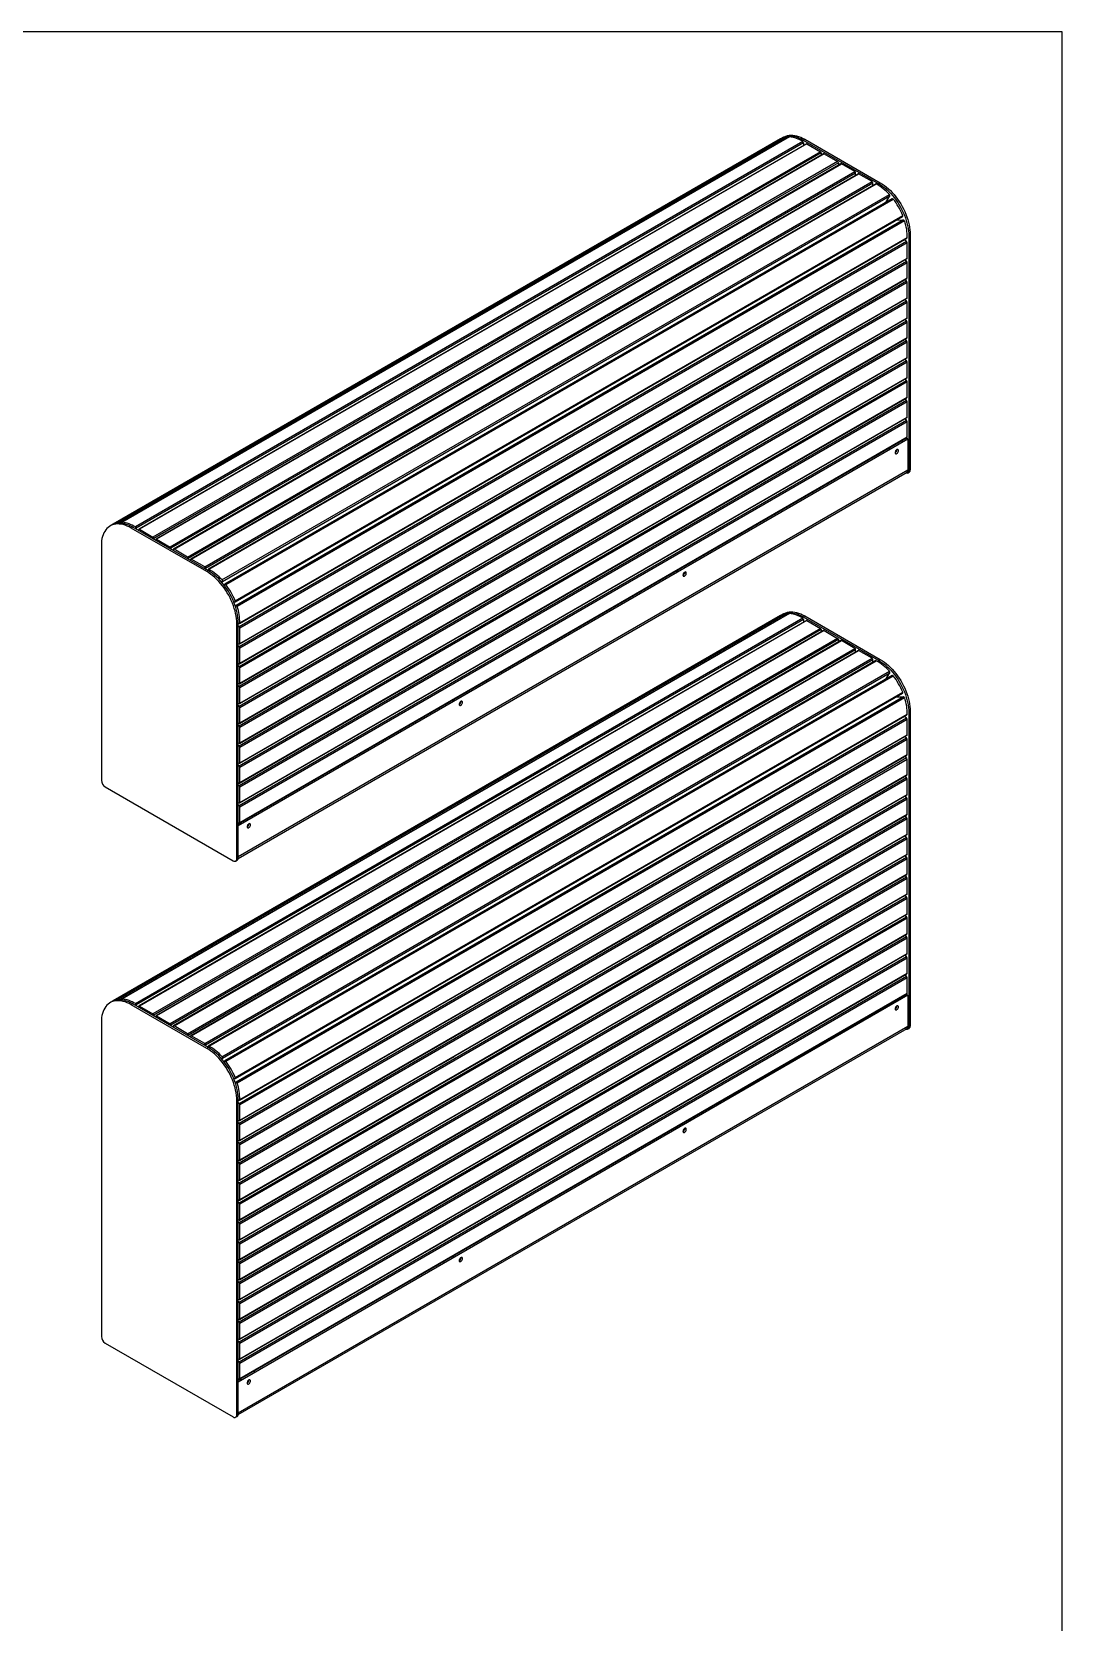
# Model space of a CAD drawing. Header units: millimetres. Extents: x 11004 to 16944, y 3085 to 7285.
# Drawn here: x 15484 to 16944, y 5031 to 7285 of the extents above; entities that cross this region are included whole.
import ezdxf

# ---------------------------------------------------------------- set-up
doc = ezdxf.new("R2010")
doc.units = ezdxf.units.MM
doc.header["$LTSCALE"] = 0.3
doc.layers.add('Nekreslit', color=6, linetype='Continuous', plot=False)

msp = doc.modelspace()

# ---------------------------------------------------------------- linework, layer by layer
for p, q in [((16545.1, 7133.6), (15599, 6587.4)), ((16552.6, 7136.1), (15606.5, 6590)), ((16554.1, 7134.8), (15608.6, 6589)), ((16557.6, 7136.3), (15611.5, 6590.1)), ((16557.9, 7136.4), (15611.8, 6590.2)), ((16576.7, 7129.7), (15630.6, 6583.5)), ((16577.7, 7127.9), (15631.6, 6581.7)), ((16581.8, 7126.5), (15635.7, 6580.3)), ((16582.5, 7126.4), (15636.4, 6580.2)), ((16549.4, 7136.1), (16547.3, 7134.8)), ((16554.1, 7134.8), (16554.3, 7134.4)), ((16577.3, 7131.9), (16579.4, 7133.1)), ((16577.3, 7131.9), (16684.4, 7070)), ((16577.7, 7127.9), (16577.7, 7124.2)), ((16579.4, 7133.1), (16686.6, 7071.2)), ((16582.5, 7126.4), (16601.6, 7115.4)), ((16601.6, 7115.4), (15655.5, 6569.2)), ((16602.7, 7113.6), (15656.6, 6567.4)), ((16606.2, 7112.4), (15660.1, 6566.2)), ((16606.9, 7112.3), (15660.8, 6566.2)), ((16626, 7101.3), (15679.9, 6555.1)), ((16602.7, 7113.6), (16602.7, 7110.4)), ((16606.9, 7112.3), (16626, 7101.3)), ((16627.1, 7099.5), (15681, 6553.3)), ((16630.7, 7098.2), (15684.6, 6552)), ((15685.4, 6552), (16631.5, 7098.1)), ((15704.5, 6540.9), (16650.6, 7087.1)), ((15705.5, 6539.1), (16651.6, 7085.3)), ((16655.1, 7084.1), (15709, 6538)), ((15709.8, 6537.9), (16655.9, 7084.1)), ((16627.1, 7099.5), (16627.1, 7096.1)), ((16650.6, 7087.1), (16631.5, 7098.1)), ((16651.6, 7082.1), (16651.6, 7085.3)), ((16675, 7073), (16655.9, 7084.1)), ((15728.9, 6526.9), (16675, 7073)), ((15729.9, 6525), (16676, 7071.2)), ((16680.1, 7069.7), (15734, 6523.5)), ((15734.7, 6523.5), (16680.8, 7069.6)), ((16676, 7067.4), (16676, 7071.2)), ((16684.4, 7070), (16686.6, 7071.2)), ((15753.4, 6508.4), (16699.6, 7054.6)), ((15754, 6506.4), (16700.1, 7052.6)), ((16703.6, 7048.8), (15757.5, 6502.7)), ((15758.8, 6502.1), (16704.9, 7048.2)), ((16694.4, 7043.5), (16700.1, 7052.6)), ((15772.1, 6477.4), (16718.2, 7023.5)), ((15772.2, 6478.8), (16718.3, 7025)), ((16719.6, 7018.6), (15773.5, 6472.4)), ((16721.1, 7017.2), (15775, 6471)), ((16709, 7018.2), (16719.6, 7018.6)), ((16709.6, 7018.6), (16709.6, 7018.2)), ((15777.6, 6442.3), (16723.7, 6988.5)), ((15778.3, 6446.6), (16724.4, 6992.7)), ((16724.7, 6993.4), (15778.6, 6447.2)), ((16723.7, 6988.5), (16720.4, 6990.4)), ((16726.9, 6996.5), (16729, 6997.8)), ((16726.9, 6996.5), (16726.9, 6663.4)), ((16729, 6997.8), (16729, 6664.6)), ((15778.6, 6440.5), (16724.7, 6986.7)), ((15778.6, 6418.5), (16724.7, 6964.6)), ((16724.7, 6964.6), (16724.7, 6986.7)), ((15777.6, 6414.2), (16723.7, 6960.3)), ((15778.3, 6417.8), (16724.4, 6963.9)), ((15778.6, 6412.3), (16724.7, 6958.5)), ((16723.7, 6960.3), (16720.9, 6961.9)), ((16724.7, 6936.5), (16724.7, 6958.5)), ((15777.6, 6386), (16723.7, 6932.2)), ((15778.3, 6389.6), (16724.4, 6935.8)), ((15778.6, 6390.3), (16724.7, 6936.5)), ((15778.6, 6384.2), (16724.7, 6930.3)), ((16723.7, 6932.2), (16720.9, 6933.8)), ((16724.7, 6908.3), (16724.7, 6930.3)), ((15777.6, 6357.8), (16723.7, 6904)), ((15778.3, 6361.4), (16724.4, 6907.6)), ((15778.6, 6362.1), (16724.7, 6908.3)), ((15778.6, 6356), (16724.7, 6902.2)), ((16723.7, 6904), (16720.9, 6905.6)), ((16724.7, 6880.1), (16724.7, 6902.2)), ((15777.6, 6329.7), (16723.7, 6875.8)), ((15778.3, 6333.3), (16724.4, 6879.4)), ((15778.6, 6333.9), (16724.7, 6880.1)), ((16723.7, 6875.8), (16720.9, 6877.4)), ((15778.6, 6327.8), (16724.7, 6874)), ((15778.6, 6305.8), (16724.7, 6851.9)), ((16355.3, 6846.7), (16376.5, 6859)), ((16724.7, 6851.9), (16724.7, 6874)), ((15777.6, 6301.5), (16723.7, 6847.7)), ((15778.3, 6305.1), (16724.4, 6851.3)), ((15778.6, 6299.6), (16724.7, 6845.8)), ((16723.7, 6847.7), (16720.9, 6849.2)), ((16724.7, 6823.8), (16724.7, 6845.8)), ((15777.6, 6273.3), (16723.7, 6819.5)), ((15778.3, 6276.9), (16724.4, 6823.1)), ((15778.6, 6277.6), (16724.7, 6823.8)), ((15778.6, 6271.5), (16724.7, 6817.7)), ((16723.7, 6819.5), (16720.9, 6821.1)), ((16724.7, 6795.6), (16724.7, 6817.7)), ((15777.6, 6245.1), (16723.7, 6791.3)), ((15778.3, 6248.7), (16724.4, 6794.9)), ((15778.6, 6249.4), (16724.7, 6795.6)), ((15778.6, 6243.3), (16724.7, 6789.5)), ((16723.7, 6791.3), (16720.9, 6792.9)), ((16724.7, 6767.4), (16724.7, 6789.5)), ((15777.6, 6217), (16723.7, 6763.1)), ((15778.3, 6220.6), (16724.4, 6766.7)), ((15778.6, 6221.3), (16724.7, 6767.4)), ((16723.7, 6763.1), (16720.9, 6764.7)), ((15778.6, 6215.1), (16724.7, 6761.3)), ((15778.6, 6193.1), (16724.7, 6739.3)), ((16724.7, 6739.3), (16724.7, 6761.3)), ((15777.6, 6188.8), (16723.7, 6735)), ((15778.3, 6192.4), (16724.4, 6738.6)), ((15778.6, 6187), (16724.7, 6733.1)), ((16723.7, 6735), (16720.9, 6736.6)), ((16724.7, 6711.1), (16724.7, 6733.1)), ((16723.7, 6709.3), (15776.5, 6162.5)), ((16725.8, 6708), (15776.5, 6160)), ((15778.3, 6164.2), (16724.4, 6710.4)), ((15778.6, 6164.9), (16724.7, 6711.1)), ((16696.5, 6694.3), (16697.2, 6693.9)), ((16697.2, 6693.9), (16698.2, 6694.6)), ((16698.2, 6694.6), (16697.6, 6694.9)), ((16697.9, 6695.1), (16698.4, 6694.9)), ((16698.4, 6694.9), (16698, 6695.1)), ((16698.4, 6694.9), (16698, 6695.1)), ((16698.4, 6694.7), (16698.2, 6694.6)), ((16698.4, 6694.9), (16699, 6695.7)), ((16704.9, 6699.1), (16704.9, 6698.4)), ((16705.9, 6699), (16705.9, 6699.7)), ((16716.7, 6705.9), (16717.3, 6705.6)), ((16717.3, 6705.6), (16718.4, 6706.2)), ((16718.4, 6706.2), (16717.8, 6706.6)), ((16725.8, 6708), (16723.7, 6709.3)), ((16725.8, 6708), (16725.8, 6663.9)), ((16061.5, 6677.1), (16082.7, 6689.3)), ((16678.2, 6683.7), (16678.2, 6683)), ((16681.5, 6685.3), (16681.9, 6685.1)), ((16681.7, 6685.7), (16682.3, 6685.4)), ((16683.4, 6686.7), (16683.4, 6686)), ((16685.1, 6687.7), (16685.1, 6687)), ((16685.8, 6687.4), (16685.8, 6688.1)), ((16709.9, 6691.5), (16708.8, 6692.1)), ((15776.4, 6113.9), (16724.6, 6661.2)), ((16725.8, 6663.9), (15776.5, 6115.9)), ((16725.3, 6660), (16727.4, 6661.2)), ((16726.9, 6663.4), (16729, 6664.6)), ((15597, 6586.2), (15594.8, 6585)), ((15627, 6583.2), (15624.8, 6582)), ((15732, 6520.2), (15624.8, 6582)), ((15734.1, 6521.4), (15627, 6583.2)), ((15631.6, 6581.7), (15631.6, 6580.5)), ((15635.3, 6578.4), (15635.3, 6579.6)), ((15636.4, 6580.2), (15655.5, 6569.2)), ((15656.6, 6567.4), (15656.6, 6566.2)), ((15659.7, 6564.3), (15659.7, 6565.5)), ((15660.8, 6566.2), (15679.9, 6555.1)), ((15582.4, 6557.5), (15582.4, 6224.4)), ((15681, 6553.3), (15681, 6552.1)), ((15684.3, 6551.3), (15684.3, 6550.1)), ((15704.5, 6540.9), (15685.4, 6552)), ((15705.5, 6537.9), (15705.5, 6539.1)), ((15708.7, 6537.3), (15708.7, 6536)), ((15728.9, 6526.9), (15709.8, 6537.9)), ((15729.9, 6523.8), (15729.9, 6525)), ((15734.1, 6521.4), (15732, 6520.2)), ((15733.7, 6522.8), (15733.7, 6521.6)), ((16384.4, 6514.1), (16384.4, 6513.4)), ((16385.1, 6513.8), (16385.1, 6514.5)), ((16395.8, 6520.7), (16396.5, 6520.4)), ((16396.5, 6520.4), (16397.5, 6521)), ((16397.5, 6521), (16396.9, 6521.3)), ((16397.7, 6521.1), (16397.5, 6521)), ((16398.2, 6521.6), (16397.8, 6521.9)), ((16398.2, 6521.6), (16397.8, 6521.9)), ((16398.2, 6521.6), (16398.5, 6522.2)), ((16404.2, 6525.5), (16404.2, 6524.8)), ((16405.2, 6525.4), (16405.2, 6526.1)), ((16409.2, 6517.9), (16408.1, 6518.5)), ((16416, 6532.4), (16416.6, 6532)), ((16416.6, 6532), (16417.7, 6532.6)), ((16417.7, 6532.6), (16417.1, 6533)), ((15753.2, 6505.2), (15754, 6506.4)), ((15756.3, 6501.4), (15756.8, 6501.6)), ((15757.3, 6502.5), (15756.4, 6501.1)), ((16369.2, 6505), (16369.5, 6504.8)), ((16369.3, 6505.4), (16369.9, 6505.1)), ((16371, 6506.4), (16371, 6505.7)), ((15770.2, 6477.2), (15771.8, 6477.3)), ((15770.7, 6477.2), (15770.3, 6477)), ((15772, 6472.4), (15773.5, 6472.4)), ((16545.1, 6458), (15599, 5911.8)), ((16552.6, 6460.6), (15606.5, 5914.4)), ((16554.1, 6459.2), (15608.6, 5913.4)), ((16557.6, 6460.7), (15611.5, 5914.5)), ((16557.9, 6460.8), (15611.8, 5914.6)), ((16576.7, 6454.1), (15630.6, 5907.9)), ((16577.7, 6452.3), (15631.6, 5906.1)), ((16581.8, 6450.9), (15635.7, 5904.7)), ((16582.5, 6450.8), (15636.4, 5904.6)), ((15776.5, 6447.9), (15774.4, 6446.7)), ((15774.4, 6113.5), (15774.4, 6446.7)), ((15776.5, 6114.8), (15776.5, 6447.9)), ((15777.5, 6446.6), (15776.5, 6447.2)), ((16549.4, 6460.5), (16547.3, 6459.2)), ((16554.1, 6459.2), (16554.3, 6458.8)), ((16577.3, 6456.3), (16579.4, 6457.5)), ((16577.3, 6456.3), (16684.4, 6394.4)), ((16577.7, 6452.3), (16577.7, 6448.6)), ((16579.4, 6457.5), (16686.6, 6395.7)), ((16582.5, 6450.8), (16601.6, 6439.8)), ((16601.6, 6439.8), (15655.5, 5893.6)), ((16602.7, 6438), (15656.6, 5891.8)), ((16606.2, 6436.8), (15660.1, 5890.6)), ((16606.9, 6436.7), (15660.8, 5890.6)), ((16626, 6425.7), (15679.9, 5879.5)), ((16627.1, 6423.9), (15681, 5877.7)), ((15777.6, 6442.3), (15776.5, 6442.9)), ((15778.6, 6418.5), (15778.6, 6440.5)), ((16602.7, 6438), (16602.7, 6434.8)), ((16606.9, 6436.7), (16626, 6425.7)), ((16627.1, 6423.9), (16627.1, 6420.5)), ((16630.7, 6422.6), (15684.6, 5876.4)), ((15685.4, 5876.4), (16631.5, 6422.5)), ((15704.5, 5865.3), (16650.6, 6411.5)), ((15705.5, 5863.5), (16651.6, 6409.7)), ((16655.1, 6408.5), (15709, 5862.4)), ((15709.8, 5862.3), (16655.9, 6408.5)), ((15776.5, 6418.5), (15777.6, 6417.8)), ((15777.6, 6414.2), (15776.5, 6414.8)), ((15778.6, 6390.3), (15778.6, 6412.3)), ((16650.6, 6411.5), (16631.5, 6422.5)), ((16651.6, 6406.5), (16651.6, 6409.7)), ((16675, 6397.4), (16655.9, 6408.5)), ((15728.9, 5851.3), (16675, 6397.4)), ((15729.9, 5849.4), (16676, 6395.6)), ((16680.1, 6394.1), (15734, 5847.9)), ((15734.7, 5847.9), (16680.8, 6394)), ((15753.4, 5832.8), (16699.6, 6379)), ((15776.5, 6390.3), (15777.6, 6389.7)), ((15777.6, 6386), (15776.5, 6386.6)), ((15778.6, 6362.1), (15778.6, 6384.2)), ((16676, 6391.8), (16676, 6395.6)), ((16684.4, 6394.4), (16686.6, 6395.7)), ((15754, 5830.8), (16700.1, 6377)), ((16703.6, 6373.2), (15757.5, 5827.1)), ((15758.8, 5826.5), (16704.9, 6372.7)), ((15776.5, 6362.1), (15777.6, 6361.5)), ((15777.6, 6357.8), (15776.5, 6358.4)), ((16694.4, 6367.9), (16700.1, 6377)), ((15772.1, 5801.8), (16718.2, 6347.9)), ((15772.2, 5803.2), (16718.3, 6349.4)), ((16719.6, 6343), (15773.5, 5796.8)), ((16721.1, 6341.6), (15775, 5795.4)), ((15776.5, 6333.9), (15777.6, 6333.3)), ((15778.6, 6333.9), (15778.6, 6356)), ((16078.7, 6337.6), (16079.3, 6337.3)), ((16079.3, 6337.3), (16080.4, 6337.9)), ((16080.4, 6337.9), (16079.8, 6338.3)), ((16080, 6338.4), (16080.5, 6338.2)), ((16080.5, 6338.2), (16080.1, 6338.4)), ((16080.5, 6338.2), (16080.1, 6338.4)), ((16080.6, 6338), (16080.3, 6337.9)), ((16087, 6342.4), (16087, 6341.7)), ((16088.1, 6342.3), (16088.1, 6343)), ((16092.1, 6334.8), (16091, 6335.4)), ((16098.9, 6349.3), (16099.5, 6348.9)), ((16099.5, 6348.9), (16100.5, 6349.5)), ((16100.5, 6349.5), (16099.9, 6349.9)), ((16709, 6342.6), (16719.6, 6343)), ((16709.6, 6343), (16709.6, 6342.7)), ((15777.6, 6329.7), (15776.5, 6330.3)), ((15777.6, 5766.7), (16723.7, 6312.9)), ((15778.3, 5771), (16724.4, 6317.2)), ((15778.6, 6305.8), (15778.6, 6327.8)), ((16724.7, 6317.8), (15778.6, 5771.6)), ((15778.6, 5764.9), (16724.7, 6311.1)), ((16060.3, 6327), (16060.3, 6326.3)), ((16066.9, 6330.5), (16067.2, 6330.3)), ((16067, 6330.9), (16067.3, 6330.8)), ((16067.3, 6331), (16067.3, 6330.3)), ((16067.9, 6330.7), (16067.9, 6331.4)), ((16723.7, 6312.9), (16720.4, 6314.8)), ((16724.7, 6289), (16724.7, 6311.1)), ((16726.9, 6320.9), (16729, 6322.2)), ((16726.9, 6320.9), (16726.9, 5875.1)), ((16729, 6322.2), (16729, 5876.3)), ((15776.5, 6305.8), (15777.6, 6305.2)), ((15777.6, 6301.5), (15776.5, 6302.1)), ((15778.6, 6277.6), (15778.6, 6299.6)), ((15778.6, 5742.9), (16724.7, 6289)), ((15776.5, 6277.6), (15777.6, 6277)), ((15777.6, 6273.3), (15776.5, 6273.9)), ((15777.6, 5738.6), (16723.7, 6284.8)), ((15778.3, 5742.2), (16724.4, 6288.4)), ((15778.6, 5736.7), (16724.7, 6282.9)), ((15778.6, 6249.4), (15778.6, 6271.5)), ((16723.7, 6284.8), (16720.9, 6286.3)), ((16724.7, 6260.9), (16724.7, 6282.9)), ((15776.5, 6249.4), (15777.6, 6248.8)), ((15777.6, 6245.1), (15776.5, 6245.8)), ((15777.6, 5710.4), (16723.7, 6256.6)), ((15778.3, 5714), (16724.4, 6260.2)), ((15778.6, 5714.7), (16724.7, 6260.9)), ((15778.6, 5708.6), (16724.7, 6254.7)), ((16723.7, 6256.6), (16720.9, 6258.2)), ((16724.7, 6232.7), (16724.7, 6254.7)), ((15776.5, 6221.3), (15777.6, 6220.6)), ((15777.6, 5682.2), (16723.7, 6228.4)), ((15778.3, 5685.8), (16724.4, 6232)), ((15778.6, 6221.3), (15778.6, 6243.3)), ((15778.6, 5686.5), (16724.7, 6232.7)), ((15778.6, 5680.4), (16724.7, 6226.6)), ((16723.7, 6228.4), (16720.9, 6230)), ((16724.7, 6204.5), (16724.7, 6226.6)), ((15587.7, 6215.2), (15769.1, 6110.5)), ((15777.6, 6217), (15776.5, 6217.6)), ((15777.6, 5654.1), (16723.7, 6200.2)), ((15778.3, 5657.7), (16724.4, 6203.8)), ((15778.6, 6193.1), (15778.6, 6215.1)), ((15778.6, 5658.3), (16724.7, 6204.5)), ((15778.6, 5652.2), (16724.7, 6198.4)), ((16723.7, 6200.2), (16720.9, 6201.8)), ((16724.7, 6176.4), (16724.7, 6198.4)), ((15776.5, 6193.1), (15777.6, 6192.5)), ((15777.6, 6188.8), (15776.5, 6189.4)), ((15778.6, 6164.9), (15778.6, 6187)), ((15778.6, 5630.2), (16724.7, 6176.4)), ((15798.8, 6175.3), (15799.8, 6175.9)), ((15799.8, 6175.9), (15799.2, 6176.3)), ((15776.5, 6164.9), (15778.6, 6163.7)), ((15776.5, 6164.9), (15777.6, 6164.3)), ((15777.6, 5625.9), (16723.7, 6172.1)), ((15778.3, 5629.5), (16724.4, 6175.7)), ((15778.6, 5624.1), (16724.7, 6170.2)), ((15778.6, 6163.7), (15779.7, 6164.3)), ((15779.7, 6164.3), (15779.1, 6164.7)), ((15780.3, 6164.9), (15779.9, 6165.1)), ((15780.3, 6164.9), (15779.9, 6165.1)), ((15780.3, 6164.9), (15780.6, 6165.6)), ((15780.4, 6164.7), (15780.3, 6164.6)), ((15786.3, 6168.8), (15786.3, 6168.1)), ((15787.4, 6168.7), (15787.4, 6169.5)), ((15791.4, 6161.2), (15790.3, 6161.9)), ((15798.2, 6175.7), (15798.8, 6175.3)), ((16723.7, 6172.1), (16720.9, 6173.7)), ((16724.7, 6148.2), (16724.7, 6170.2)), ((15777.6, 5597.7), (16723.7, 6143.9)), ((15778.3, 5601.3), (16724.4, 6147.5)), ((15778.6, 5602), (16724.7, 6148.2)), ((15778.6, 5595.9), (16724.7, 6142.1)), ((16723.7, 6143.9), (16720.9, 6145.5)), ((16724.7, 6120), (16724.7, 6142.1)), ((15772.8, 6110.1), (15775, 6111.3)), ((15776.5, 6114.8), (15774.4, 6113.5)), ((15777.6, 5569.6), (16723.7, 6115.7)), ((15778.3, 5573.2), (16724.4, 6119.3)), ((15778.6, 5573.8), (16724.7, 6120)), ((15778.6, 5567.7), (16724.7, 6113.9)), ((16723.7, 6115.7), (16720.9, 6117.3)), ((16724.7, 6091.8), (16724.7, 6113.9)), ((15777.6, 5541.4), (16723.7, 6087.6)), ((15778.3, 5545), (16724.4, 6091.2)), ((15778.6, 5545.7), (16724.7, 6091.8)), ((15778.6, 5539.5), (16724.7, 6085.7)), ((16723.7, 6087.6), (16720.9, 6089.1)), ((16724.7, 6063.7), (16724.7, 6085.7)), ((15778.6, 5517.5), (16724.7, 6063.7)), ((15777.6, 5513.2), (16723.7, 6059.4)), ((15778.3, 5516.8), (16724.4, 6063)), ((15778.6, 5511.4), (16724.7, 6057.5)), ((16723.7, 6059.4), (16720.9, 6061)), ((16724.7, 6035.5), (16724.7, 6057.5)), ((15777.6, 5485), (16723.7, 6031.2)), ((15778.3, 5488.6), (16724.4, 6034.8)), ((15778.6, 5489.3), (16724.7, 6035.5)), ((15778.6, 5483.2), (16724.7, 6029.4)), ((16723.7, 6031.2), (16720.9, 6032.8)), ((16724.7, 6007.3), (16724.7, 6029.4)), ((15777.6, 5456.9), (16723.7, 6003)), ((15778.3, 5460.5), (16724.4, 6006.6)), ((15778.6, 5461.2), (16724.7, 6007.3)), ((15778.6, 5455), (16724.7, 6001.2)), ((16355.3, 5990.4), (16376.5, 6002.6)), ((16723.7, 6003), (16720.9, 6004.6)), ((16724.7, 5979.2), (16724.7, 6001.2)), ((15777.6, 5428.7), (16723.7, 5974.9)), ((15778.3, 5432.3), (16724.4, 5978.5)), ((15778.6, 5433), (16724.7, 5979.2)), ((15778.6, 5426.9), (16724.7, 5973)), ((16723.7, 5974.9), (16720.9, 5976.5)), ((16724.7, 5951), (16724.7, 5973)), ((15778.6, 5404.8), (16724.7, 5951)), ((15777.6, 5400.5), (16723.7, 5946.7)), ((15778.3, 5404.1), (16724.4, 5950.3)), ((15778.6, 5398.7), (16724.7, 5944.9)), ((16723.7, 5946.7), (16720.9, 5948.3)), ((16724.7, 5922.8), (16724.7, 5944.9)), ((15597, 5910.6), (15594.8, 5909.4)), ((15627, 5907.7), (15624.8, 5906.4)), ((15732, 5844.6), (15624.8, 5906.4)), ((15734.1, 5845.8), (15627, 5907.7)), ((15631.6, 5906.1), (15631.6, 5905)), ((16723.7, 5921), (15776.5, 5374.2)), ((16725.8, 5919.8), (15776.5, 5371.7)), ((15778.3, 5376), (16724.4, 5922.1)), ((15778.6, 5376.6), (16724.7, 5922.8)), ((16696.5, 5906), (16697.2, 5905.7)), ((16697.2, 5905.7), (16698.2, 5906.3)), ((16698.2, 5906.3), (16697.6, 5906.6)), ((16697.9, 5906.8), (16698.4, 5906.6)), ((16698.4, 5906.6), (16698, 5906.9)), ((16698.4, 5906.6), (16698, 5906.9)), ((16698.4, 5906.4), (16698.2, 5906.3)), ((16698.4, 5906.6), (16699, 5907.4)), ((16704.9, 5910.8), (16704.9, 5910.1)), ((16705.9, 5910.7), (16705.9, 5911.4)), ((16716.7, 5917.7), (16717.3, 5917.3)), ((16717.3, 5917.3), (16718.4, 5917.9)), ((16718.4, 5917.9), (16717.8, 5918.3)), ((16725.8, 5919.8), (16723.7, 5921)), ((16725.8, 5919.8), (16725.8, 5875.7)), ((15635.3, 5902.8), (15635.3, 5904)), ((15636.4, 5904.6), (15655.5, 5893.6)), ((15656.6, 5891.8), (15656.6, 5890.6)), ((15659.7, 5888.7), (15659.7, 5889.9)), ((15660.8, 5890.6), (15679.9, 5879.5)), ((16678.2, 5895.4), (16678.2, 5894.7)), ((16681.5, 5897), (16681.9, 5896.8)), ((16681.7, 5897.5), (16682.3, 5897.1)), ((16683.4, 5898.4), (16683.4, 5897.7)), ((16685.1, 5899.4), (16685.1, 5898.7)), ((16685.8, 5899.1), (16685.8, 5899.8)), ((16709.9, 5903.2), (16708.8, 5903.8)), ((15582.4, 5881.9), (15582.4, 5436.1)), ((15681, 5877.7), (15681, 5876.5)), ((15684.3, 5875.8), (15684.3, 5874.5)), ((15704.5, 5865.3), (15685.4, 5876.4)), ((15705.5, 5862.3), (15705.5, 5863.5)), ((15708.7, 5861.7), (15708.7, 5860.4)), ((15728.9, 5851.3), (15709.8, 5862.3)), ((15776.4, 5325.6), (16724.6, 5872.9)), ((16725.8, 5875.7), (15776.5, 5327.7)), ((16725.3, 5871.7), (16727.4, 5872.9)), ((16726.9, 5875.1), (16729, 5876.3)), ((15729.9, 5848.2), (15729.9, 5849.4)), ((15734.1, 5845.8), (15732, 5844.6)), ((15733.7, 5847.2), (15733.7, 5846.1)), ((15753.2, 5829.6), (15754, 5830.8)), ((15756.3, 5825.8), (15756.8, 5826)), ((15757.3, 5826.9), (15756.4, 5825.5)), ((16061.5, 5820.8), (16082.7, 5833)), ((15770.2, 5801.6), (15771.8, 5801.7)), ((15770.7, 5801.6), (15770.3, 5801.4)), ((15772, 5796.8), (15773.5, 5796.8)), ((15776.5, 5772.3), (15774.4, 5771.1)), ((15774.4, 5325.3), (15774.4, 5771.1)), ((15776.5, 5326.5), (15776.5, 5772.3)), ((15777.5, 5771.1), (15776.5, 5771.6)), ((15777.6, 5766.7), (15776.5, 5767.4)), ((15778.6, 5742.9), (15778.6, 5764.9)), ((15776.5, 5742.9), (15777.6, 5742.2)), ((15777.6, 5738.6), (15776.5, 5739.2)), ((15778.6, 5714.7), (15778.6, 5736.7)), ((16384.4, 5725.8), (16384.4, 5725.1)), ((16385.1, 5725.5), (16385.1, 5726.2)), ((16395.8, 5732.4), (16396.5, 5732.1)), ((16396.5, 5732.1), (16397.5, 5732.7)), ((16397.5, 5732.7), (16396.9, 5733.1)), ((16398.2, 5733.4), (16397.8, 5733.6)), ((16398.2, 5733.4), (16397.8, 5733.6)), ((16398.2, 5733.4), (16398.5, 5734)), ((16399.1, 5734.2), (16399.3, 5734.4)), ((16404.2, 5737.2), (16404.2, 5736.5)), ((16405.2, 5737.1), (16405.2, 5737.9)), ((16409.2, 5729.6), (16408.1, 5730.3)), ((16416, 5744.1), (16416.6, 5743.7)), ((16416.6, 5743.7), (16417.7, 5744.3)), ((16417.7, 5744.3), (16417.1, 5744.7)), ((15776.5, 5714.7), (15777.6, 5714.1)), ((15777.6, 5710.4), (15776.5, 5711)), ((15778.6, 5686.5), (15778.6, 5708.6)), ((15776.5, 5686.5), (15777.6, 5685.9)), ((15777.6, 5682.2), (15776.5, 5682.8)), ((15778.6, 5658.3), (15778.6, 5680.4)), ((15776.5, 5658.3), (15777.6, 5657.7)), ((15777.6, 5654.1), (15776.5, 5654.7)), ((15778.6, 5630.2), (15778.6, 5652.2)), ((15776.5, 5630.2), (15777.6, 5629.6)), ((15777.6, 5625.9), (15776.5, 5626.5)), ((15778.6, 5602), (15778.6, 5624.1)), ((15776.5, 5602), (15777.6, 5601.4)), ((15777.6, 5597.7), (15776.5, 5598.3)), ((15778.6, 5573.8), (15778.6, 5595.9)), ((15776.5, 5573.8), (15777.6, 5573.2)), ((15777.6, 5569.6), (15776.5, 5570.2)), ((15778.6, 5545.7), (15778.6, 5567.7)), ((15776.5, 5545.7), (15777.6, 5545.1)), ((16078.7, 5549.4), (16079.3, 5549)), ((16079.3, 5549), (16080.4, 5549.6)), ((16080.4, 5549.6), (16079.8, 5550)), ((16080, 5550.1), (16080.5, 5549.9)), ((16080.5, 5549.9), (16080.1, 5550.2)), ((16080.5, 5549.9), (16080.1, 5550.2)), ((16087, 5554.2), (16087, 5553.4)), ((16088.1, 5554.1), (16088.1, 5554.8)), ((16092.1, 5546.5), (16091, 5547.2)), ((16098.9, 5561), (16099.5, 5560.6)), ((16099.5, 5560.6), (16100.5, 5561.3)), ((16100.5, 5561.3), (16099.9, 5561.6)), ((15777.6, 5541.4), (15776.5, 5542)), ((15778.6, 5517.5), (15778.6, 5539.5)), ((16060.3, 5538.8), (16060.3, 5538)), ((16066.9, 5542.2), (16067.2, 5542)), ((16067, 5542.6), (16067.3, 5542.5)), ((16067.3, 5542.8), (16067.3, 5542)), ((16067.9, 5542.4), (16067.9, 5543.1)), ((15776.5, 5517.5), (15777.6, 5516.9)), ((15777.6, 5513.2), (15776.5, 5513.8)), ((15778.6, 5489.3), (15778.6, 5511.4)), ((15776.5, 5489.3), (15777.6, 5488.7)), ((15777.6, 5485), (15776.5, 5485.7)), ((15778.6, 5461.2), (15778.6, 5483.2)), ((15776.5, 5461.2), (15777.6, 5460.5)), ((15777.6, 5456.9), (15776.5, 5457.5)), ((15778.6, 5433), (15778.6, 5455)), ((15776.5, 5433), (15777.6, 5432.4)), ((15587.7, 5426.9), (15769.1, 5322.2)), ((15777.6, 5428.7), (15776.5, 5429.3)), ((15778.6, 5404.8), (15778.6, 5426.9)), ((15776.5, 5404.8), (15777.6, 5404.2)), ((15777.6, 5400.5), (15776.5, 5401.1)), ((15778.6, 5376.6), (15778.6, 5398.7)), ((15798.2, 5387.4), (15798.8, 5387.1)), ((15798.8, 5387.1), (15799.8, 5387.7)), ((15799.8, 5387.7), (15799.2, 5388)), ((15776.5, 5376.6), (15778.6, 5375.4)), ((15776.5, 5376.6), (15777.6, 5376)), ((15778.6, 5375.4), (15779.7, 5376)), ((15779.7, 5376), (15779.1, 5376.4)), ((15780.3, 5376.6), (15779.9, 5376.9)), ((15780.3, 5376.6), (15779.9, 5376.9)), ((15780.3, 5376.6), (15780.6, 5377.3)), ((15780.4, 5376.4), (15780.3, 5376.4)), ((15786.3, 5380.6), (15786.3, 5379.9)), ((15787.4, 5380.5), (15787.4, 5381.2)), ((15791.4, 5373), (15790.3, 5373.6)), ((15772.8, 5321.8), (15775, 5323.1)), ((15776.5, 5326.5), (15774.4, 5325.3))]:
    msp.add_line(p, q)
at = {"flags": 128}
for points in [[(16546.3, 7134.2), (16546.3, 7134.2), (16548.3, 7135.4), (16550.5, 7136.3), (16552.8, 7137), (16555.3, 7137.5), (16557.8, 7137.6), (16560.4, 7137.6), (16563.1, 7137.2), (16565.9, 7136.7), (16568.7, 7135.8), (16571.5, 7134.7), (16574.4, 7133.4), (16577.3, 7131.9)], [(16549.4, 7136.1), (16550.5, 7136.6), (16552.7, 7137.6), (16555, 7138.2), (16557.4, 7138.7), (16559.9, 7138.9), (16562.5, 7138.8), (16565.2, 7138.5), (16568, 7137.9), (16570.8, 7137.1), (16573.7, 7136), (16576.5, 7134.6), (16579.4, 7133.1)], [(16557.6, 7136.3), (16557.8, 7136.3), (16557.9, 7136.4)], [(16684.4, 7070), (16687.3, 7068.2), (16690.2, 7066.2), (16693.1, 7064), (16695.9, 7061.6), (16698.6, 7059), (16701.3, 7056.2), (16704, 7053.3), (16706.5, 7050.2), (16708.9, 7046.9), (16711.2, 7043.6), (16713.4, 7040.1), (16715.4, 7036.6), (16717.3, 7033), (16719.1, 7029.3), (16720.7, 7025.6), (16722.1, 7021.8), (16723.3, 7018.1), (16724.4, 7014.4), (16725.3, 7010.7), (16726, 7007), (16726.5, 7003.4), (16726.8, 6999.9), (16726.9, 6996.5)], [(16686.6, 7071.2), (16689.5, 7069.5), (16692.3, 7067.5), (16695.2, 7065.2), (16698, 7062.8), (16700.8, 7060.2), (16703.5, 7057.4), (16706.1, 7054.5), (16708.6, 7051.4), (16711, 7048.2), (16713.3, 7044.8), (16715.5, 7041.3), (16717.6, 7037.8), (16719.5, 7034.2), (16721.2, 7030.5), (16722.8, 7026.8), (16724.2, 7023.1), (16725.5, 7019.3), (16726.5, 7015.6), (16727.4, 7011.9), (16728.1, 7008.2), (16728.6, 7004.7), (16728.9, 7001.2), (16729, 6997.8)], [(16694.8, 7044.1), (16694.8, 7044.1), (16695, 7043.9)], [(16704.9, 7048.2), (16704.7, 7048.5), (16704.5, 7048.6), (16704.3, 7048.8), (16704, 7048.9), (16703.8, 7048.9), (16703.7, 7048.9), (16703.6, 7048.8)], [(16718.2, 7023.5), (16718.3, 7023.6), (16718.4, 7023.7), (16718.5, 7023.9), (16718.5, 7024.2), (16718.5, 7024.4), (16718.4, 7024.7), (16718.3, 7025)], [(16698.4, 6694.9), (16698.4, 6694.9), (16698.4, 6694.9), (16698.4, 6694.9), (16698.4, 6694.9), (16698.4, 6694.9), (16698.4, 6694.9), (16698.4, 6694.9), (16698.4, 6694.9)], [(16699.8, 6696.1), (16699.9, 6696.2), (16700, 6696.3)], [(16712.3, 6691.7), (16712.2, 6692.4), (16711.9, 6692.9), (16711.5, 6693.3), (16710.9, 6693.4), (16710.2, 6693.2), (16709.6, 6692.8), (16708.9, 6692.2), (16708.3, 6691.5), (16707.9, 6690.6), (16707.6, 6689.7), (16707.5, 6688.9), (16707.6, 6688.2), (16707.9, 6687.6), (16708.3, 6687.3), (16708.9, 6687.2), (16709.6, 6687.3), (16710.2, 6687.7), (16710.9, 6688.3), (16711.5, 6689.1), (16711.9, 6689.9), (16712.2, 6690.8), (16712.3, 6691.7)], [(16726.9, 6663.4), (16726.8, 6662.3), (16726.5, 6661.3), (16726, 6660.5), (16725.3, 6660), (16724.5, 6659.7), (16723.6, 6659.6), (16722.6, 6659.8), (16722.4, 6659.9)], [(15624.8, 6582), (15621.9, 6583.6), (15619.1, 6584.9), (15616.2, 6586), (15613.4, 6586.8), (15610.6, 6587.4), (15607.9, 6587.7), (15605.3, 6587.8), (15602.8, 6587.6), (15600.4, 6587.2), (15598.1, 6586.5), (15595.9, 6585.5), (15593.8, 6584.4), (15591.9, 6582.9), (15590.2, 6581.3), (15588.6, 6579.4), (15587.2, 6577.3), (15585.9, 6575), (15584.9, 6572.5), (15584, 6569.8), (15583.3, 6567), (15582.8, 6564), (15582.5, 6560.8), (15582.4, 6557.5)], [(15627, 6583.2), (15624.1, 6584.8), (15621.2, 6586.1), (15618.3, 6587.2), (15615.5, 6588), (15612.7, 6588.6), (15610.1, 6588.9), (15607.4, 6589), (15604.9, 6588.8), (15602.5, 6588.4), (15600.2, 6587.7), (15598, 6586.8), (15597, 6586.2)], [(15611.3, 6588.8), (15611.2, 6589.1), (15611.2, 6589.3), (15611.2, 6589.6), (15611.3, 6589.8), (15611.4, 6590), (15611.5, 6590.1), (15611.6, 6590.2), (15611.8, 6590.2)], [(15774.4, 6446.7), (15774.3, 6450.1), (15774, 6453.6), (15773.5, 6457.2), (15772.8, 6460.8), (15771.9, 6464.5), (15770.9, 6468.2), (15769.6, 6472), (15768.2, 6475.7), (15766.6, 6479.4), (15764.9, 6483.1), (15763, 6486.7), (15760.9, 6490.3), (15758.7, 6493.7), (15756.4, 6497.1), (15754, 6500.3), (15751.5, 6503.4), (15748.9, 6506.4), (15746.2, 6509.1), (15743.4, 6511.7), (15740.6, 6514.2), (15737.7, 6516.4), (15734.9, 6518.4), (15732, 6520.2)], [(15776.5, 6447.9), (15776.4, 6451.3), (15776.1, 6454.8), (15775.6, 6458.4), (15774.9, 6462), (15774.1, 6465.7), (15773, 6469.5), (15771.8, 6473.2), (15770.3, 6476.9), (15768.7, 6480.6), (15767, 6484.3), (15765.1, 6487.9), (15763, 6491.5), (15760.9, 6495), (15758.5, 6498.3), (15756.1, 6501.5), (15753.6, 6504.6), (15751, 6507.6), (15748.3, 6510.4), (15745.5, 6513), (15742.7, 6515.4), (15739.9, 6517.6), (15737, 6519.6), (15734.1, 6521.4)], [(16397.3, 6521.5), (16397.9, 6521.6), (16398.2, 6521.6)], [(16398.2, 6521.6), (16398.2, 6521.6), (16398.2, 6521.6), (16398.2, 6521.6), (16398.2, 6521.6), (16398.2, 6521.6), (16398.2, 6521.6), (16398.2, 6521.6), (16398.2, 6521.6)], [(16398.7, 6521.7), (16398.9, 6521.9), (16399.5, 6522.8)], [(16399.1, 6522.5), (16399.2, 6522.6), (16399.3, 6522.7)], [(16411.6, 6518.1), (16411.5, 6518.8), (16411.2, 6519.3), (16410.8, 6519.7), (16410.2, 6519.8), (16409.5, 6519.6), (16408.9, 6519.2), (16408.2, 6518.6), (16407.6, 6517.9), (16407.2, 6517), (16406.9, 6516.1), (16406.8, 6515.3), (16406.9, 6514.6), (16407.2, 6514), (16407.6, 6513.7), (16408.2, 6513.6), (16408.9, 6513.8), (16409.5, 6514.2), (16410.2, 6514.7), (16410.8, 6515.5), (16411.2, 6516.4), (16411.5, 6517.2), (16411.6, 6518.1)], [(15758.8, 6502.1), (15758.6, 6502.3), (15758.4, 6502.5), (15758.2, 6502.6), (15757.9, 6502.7), (15757.7, 6502.7), (15757.6, 6502.7), (15757.4, 6502.6), (15757.3, 6502.5)], [(15771.8, 6477.3), (15772, 6477.3), (15772.2, 6477.4), (15772.3, 6477.6), (15772.3, 6477.7), (15772.4, 6478), (15772.4, 6478.2), (15772.3, 6478.5), (15772.2, 6478.8)], [(16546.3, 6458.6), (16546.3, 6458.6), (16548.3, 6459.8), (16550.5, 6460.7), (16552.8, 6461.4), (16555.3, 6461.9), (16557.8, 6462.1), (16560.4, 6462), (16563.1, 6461.6), (16565.9, 6461.1), (16568.7, 6460.2), (16571.5, 6459.2), (16574.4, 6457.8), (16577.3, 6456.3)], [(16549.4, 6460.5), (16550.5, 6461), (16552.7, 6462), (16555, 6462.7), (16557.4, 6463.1), (16559.9, 6463.3), (16562.5, 6463.2), (16565.2, 6462.9), (16568, 6462.3), (16570.8, 6461.5), (16573.7, 6460.4), (16576.5, 6459.1), (16579.4, 6457.5)], [(16557.6, 6460.7), (16557.8, 6460.7), (16557.9, 6460.8)], [(16684.4, 6394.4), (16687.3, 6392.6), (16690.2, 6390.6), (16693.1, 6388.4), (16695.9, 6386), (16698.6, 6383.4), (16701.3, 6380.6), (16704, 6377.7), (16706.5, 6374.6), (16708.9, 6371.3), (16711.2, 6368), (16713.4, 6364.5), (16715.4, 6361), (16717.3, 6357.4), (16719.1, 6353.7), (16720.7, 6350), (16722.1, 6346.2), (16723.3, 6342.5), (16724.4, 6338.8), (16725.3, 6335.1), (16726, 6331.4), (16726.5, 6327.8), (16726.8, 6324.3), (16726.9, 6320.9)], [(16686.6, 6395.7), (16689.5, 6393.9), (16692.3, 6391.9), (16695.2, 6389.7), (16698, 6387.2), (16700.8, 6384.6), (16703.5, 6381.8), (16706.1, 6378.9), (16708.6, 6375.8), (16711, 6372.6), (16713.3, 6369.2), (16715.5, 6365.8), (16717.6, 6362.2), (16719.5, 6358.6), (16721.2, 6354.9), (16722.8, 6351.2), (16724.2, 6347.5), (16725.5, 6343.7), (16726.5, 6340), (16727.4, 6336.3), (16728.1, 6332.7), (16728.6, 6329.1), (16728.9, 6325.6), (16729, 6322.2)], [(16694.8, 6368.5), (16694.8, 6368.5), (16695, 6368.3)], [(16704.9, 6372.7), (16704.7, 6372.9), (16704.5, 6373.1), (16704.3, 6373.2), (16704, 6373.3), (16703.8, 6373.3), (16703.7, 6373.3), (16703.6, 6373.2)], [(16080.5, 6338.2), (16080.9, 6338.8), (16081.3, 6339.1)], [(16081.6, 6338.6), (16081.9, 6338.9), (16082.3, 6339.7)], [(16094.4, 6335), (16094.3, 6335.7), (16094.1, 6336.3), (16093.6, 6336.6), (16093, 6336.7), (16092.4, 6336.5), (16091.7, 6336.1), (16091.1, 6335.5), (16090.5, 6334.8), (16090, 6333.9), (16089.8, 6333.1), (16089.7, 6332.2), (16089.8, 6331.5), (16090, 6331), (16090.5, 6330.6), (16091.1, 6330.5), (16091.7, 6330.7), (16092.4, 6331.1), (16093, 6331.7), (16093.6, 6332.4), (16094.1, 6333.3), (16094.3, 6334.2), (16094.4, 6335)], [(16718.2, 6347.9), (16718.3, 6348), (16718.4, 6348.1), (16718.5, 6348.3), (16718.5, 6348.6), (16718.5, 6348.8), (16718.4, 6349.1), (16718.3, 6349.4)], [(15779.5, 6164.9), (15779.5, 6164.9), (15780.3, 6164.9)], [(15779.5, 6164.4), (15779.8, 6164.5), (15780.4, 6164.8)], [(15779.9, 6164.4), (15779.8, 6164.4), (15779.6, 6164.3)], [(15780.3, 6164.9), (15780.3, 6164.9), (15780.3, 6164.9), (15780.3, 6164.9), (15780.3, 6164.9), (15780.3, 6164.9), (15780.3, 6164.9), (15780.3, 6164.9), (15780.3, 6164.9)], [(15780.4, 6164.8), (15780.9, 6165.3), (15781.3, 6165.9)], [(15780.9, 6165), (15781.3, 6165.6), (15781.6, 6166.1)], [(15793.7, 6161.4), (15793.6, 6162.1), (15793.4, 6162.7), (15792.9, 6163), (15792.3, 6163.1), (15791.7, 6162.9), (15791, 6162.5), (15790.4, 6162), (15789.8, 6161.2), (15789.4, 6160.3), (15789.1, 6159.5), (15789, 6158.6), (15789.1, 6157.9), (15789.4, 6157.4), (15789.8, 6157), (15790.4, 6156.9), (15791, 6157.1), (15791.7, 6157.5), (15792.3, 6158.1), (15792.9, 6158.8), (15793.4, 6159.7), (15793.6, 6160.6), (15793.7, 6161.4)], [(15769.1, 6110.5), (15770.1, 6110), (15771.1, 6109.8), (15772, 6109.8), (15772.8, 6110.1), (15773.5, 6110.7), (15774, 6111.4), (15774.3, 6112.4), (15774.4, 6113.5)], [(15624.8, 5906.4), (15621.9, 5908), (15619.1, 5909.3), (15616.2, 5910.4), (15613.4, 5911.2), (15610.6, 5911.8), (15607.9, 5912.1), (15605.3, 5912.2), (15602.8, 5912), (15600.4, 5911.6), (15598.1, 5910.9), (15595.9, 5910), (15593.8, 5908.8), (15591.9, 5907.4), (15590.2, 5905.7), (15588.6, 5903.8), (15587.2, 5901.7), (15585.9, 5899.4), (15584.9, 5896.9), (15584, 5894.2), (15583.3, 5891.4), (15582.8, 5888.4), (15582.5, 5885.2), (15582.4, 5881.9)], [(15627, 5907.7), (15624.1, 5909.2), (15621.2, 5910.5), (15618.3, 5911.6), (15615.5, 5912.4), (15612.7, 5913), (15610.1, 5913.4), (15607.4, 5913.4), (15604.9, 5913.2), (15602.5, 5912.8), (15600.2, 5912.1), (15598, 5911.2), (15597, 5910.6)], [(15611.3, 5913.2), (15611.2, 5913.5), (15611.2, 5913.7), (15611.2, 5914), (15611.3, 5914.2), (15611.4, 5914.4), (15611.5, 5914.5), (15611.6, 5914.6), (15611.8, 5914.6)], [(16698.4, 5906.6), (16698.4, 5906.6), (16698.4, 5906.6), (16698.4, 5906.6), (16698.4, 5906.6), (16698.4, 5906.6), (16698.4, 5906.6), (16698.4, 5906.6), (16698.4, 5906.6)], [(16699.8, 5907.8), (16699.9, 5907.9), (16700, 5908.1)], [(16712.3, 5903.4), (16712.2, 5904.1), (16711.9, 5904.6), (16711.5, 5905), (16710.9, 5905.1), (16710.2, 5904.9), (16709.6, 5904.5), (16708.9, 5903.9), (16708.3, 5903.2), (16707.9, 5902.3), (16707.6, 5901.5), (16707.5, 5900.6), (16707.6, 5899.9), (16707.9, 5899.3), (16708.3, 5899), (16708.9, 5898.9), (16709.6, 5899.1), (16710.2, 5899.5), (16710.9, 5900.1), (16711.5, 5900.8), (16711.9, 5901.7), (16712.2, 5902.5), (16712.3, 5903.4)], [(16726.9, 5875.1), (16726.8, 5874), (16726.5, 5873), (16726, 5872.2), (16725.3, 5871.7), (16724.5, 5871.4), (16723.6, 5871.3), (16722.6, 5871.6), (16722.4, 5871.7)], [(15774.4, 5771.1), (15774.3, 5774.5), (15774, 5778), (15773.5, 5781.6), (15772.8, 5785.2), (15771.9, 5788.9), (15770.9, 5792.6), (15769.6, 5796.4), (15768.2, 5800.1), (15766.6, 5803.8), (15764.9, 5807.5), (15763, 5811.1), (15760.9, 5814.7), (15758.7, 5818.1), (15756.4, 5821.5), (15754, 5824.7), (15751.5, 5827.8), (15748.9, 5830.8), (15746.2, 5833.6), (15743.4, 5836.2), (15740.6, 5838.6), (15737.7, 5840.8), (15734.9, 5842.8), (15732, 5844.6)], [(15776.5, 5772.3), (15776.4, 5775.7), (15776.1, 5779.2), (15775.6, 5782.8), (15774.9, 5786.4), (15774.1, 5790.1), (15773, 5793.9), (15771.8, 5797.6), (15770.3, 5801.3), (15768.7, 5805.1), (15767, 5808.7), (15765.1, 5812.4), (15763, 5815.9), (15760.9, 5819.4), (15758.5, 5822.7), (15756.1, 5825.9), (15753.6, 5829), (15751, 5832), (15748.3, 5834.8), (15745.5, 5837.4), (15742.7, 5839.8), (15739.9, 5842), (15737, 5844), (15734.1, 5845.8)], [(15758.8, 5826.5), (15758.6, 5826.7), (15758.4, 5826.9), (15758.2, 5827), (15757.9, 5827.1), (15757.7, 5827.1), (15757.6, 5827.1), (15757.4, 5827), (15757.3, 5826.9)], [(15771.8, 5801.7), (15772, 5801.7), (15772.2, 5801.8), (15772.3, 5802), (15772.3, 5802.2), (15772.4, 5802.4), (15772.4, 5802.6), (15772.3, 5802.9), (15772.2, 5803.2)], [(16397.2, 5733.2), (16397.6, 5733.3), (16398.2, 5733.4)], [(16397.7, 5732.8), (16397.5, 5732.7), (16397.5, 5732.7)], [(16398.2, 5733.4), (16398.2, 5733.4), (16398.2, 5733.4), (16398.2, 5733.4), (16398.2, 5733.4), (16398.2, 5733.4), (16398.2, 5733.4), (16398.2, 5733.4), (16398.2, 5733.4)], [(16398.7, 5733.4), (16398.9, 5733.6), (16399.5, 5734.5)], [(16411.6, 5729.8), (16411.5, 5730.5), (16411.2, 5731.1), (16410.8, 5731.4), (16410.2, 5731.5), (16409.5, 5731.3), (16408.9, 5730.9), (16408.2, 5730.3), (16407.6, 5729.6), (16407.2, 5728.7), (16406.9, 5727.9), (16406.8, 5727), (16406.9, 5726.3), (16407.2, 5725.8), (16407.6, 5725.4), (16408.2, 5725.3), (16408.9, 5725.5), (16409.5, 5725.9), (16410.2, 5726.5), (16410.8, 5727.2), (16411.2, 5728.1), (16411.5, 5729), (16411.6, 5729.8)], [(16080.6, 5549.7), (16080.4, 5549.7), (16080.3, 5549.6)], [(16080.5, 5549.9), (16080.6, 5550.2), (16081.2, 5550.8)], [(16081.6, 5550.3), (16081.9, 5550.6), (16082.3, 5551.5)], [(16094.4, 5546.7), (16094.3, 5547.4), (16094.1, 5548), (16093.6, 5548.3), (16093, 5548.4), (16092.4, 5548.3), (16091.7, 5547.9), (16091.1, 5547.3), (16090.5, 5546.5), (16090, 5545.7), (16089.8, 5544.8), (16089.7, 5544), (16089.8, 5543.2), (16090, 5542.7), (16090.5, 5542.3), (16091.1, 5542.3), (16091.7, 5542.4), (16092.4, 5542.8), (16093, 5543.4), (16093.6, 5544.2), (16094.1, 5545), (16094.3, 5545.9), (16094.4, 5546.7)], [(15779.5, 5376.6), (15779.5, 5376.6), (15780.3, 5376.6)], [(15779.5, 5376.1), (15779.8, 5376.2), (15780.4, 5376.5)], [(15779.9, 5376.2), (15779.8, 5376.1), (15779.6, 5376.1)], [(15780.3, 5376.6), (15780.3, 5376.6), (15780.3, 5376.6), (15780.3, 5376.6), (15780.3, 5376.6), (15780.3, 5376.6), (15780.3, 5376.6), (15780.3, 5376.6), (15780.3, 5376.6)], [(15780.4, 5376.5), (15780.9, 5377), (15781.3, 5377.7)], [(15780.9, 5376.7), (15781.3, 5377.3), (15781.6, 5377.8)], [(15793.7, 5373.1), (15793.6, 5373.8), (15793.4, 5374.4), (15792.9, 5374.7), (15792.3, 5374.8), (15791.7, 5374.7), (15791, 5374.3), (15790.4, 5373.7), (15789.8, 5372.9), (15789.4, 5372.1), (15789.1, 5371.2), (15789, 5370.4), (15789.1, 5369.6), (15789.4, 5369.1), (15789.8, 5368.8), (15790.4, 5368.7), (15791, 5368.8), (15791.7, 5369.2), (15792.3, 5369.8), (15792.9, 5370.6), (15793.4, 5371.4), (15793.6, 5372.3), (15793.7, 5373.1)], [(15769.1, 5322.2), (15770.1, 5321.7), (15771.1, 5321.5), (15772, 5321.5), (15772.8, 5321.8), (15773.5, 5322.4), (15774, 5323.2), (15774.3, 5324.1), (15774.4, 5325.3)]]:
    msp.add_lwpolyline(points, dxfattribs=at)
for centre, radius, start, end in [((16555.5, 7115.4), 20.9, 97.9864, 119.7828), ((16552.4, 7134.4), 1.76, 13.903, 83.1127), ((16554, 7095.4), 41.2, 56.539, 84.5184), ((16575.4, 7127.8), 2.32, 2.6991, 56.0907), ((16582.1, 7125.8), 0.754, 54.3824, 114.3071), ((16600.4, 7113.4), 2.31, 2.6055, 57.3945), ((16606.5, 7111.7), 0.754, 54.3824, 114.3071), ((16624.8, 7099.4), 2.31, 2.6055, 57.3945), ((16631.1, 7097.5), 0.754, 54.3824, 114.3071), ((16649.3, 7085.2), 2.31, 2.6055, 57.3945), ((16655.5, 7083.4), 0.754, 54.3824, 114.3071), ((16673.7, 7071.1), 2.31, 2.6055, 57.3945), ((16680.4, 7069), 0.73, 56.5294, 114.996), ((16645.8, 7006.7), 72, 41.6974, 60.9118), ((16698.3, 7053.2), 1.88, 341.2662, 47.3083), ((16623.3, 6985.6), 102.9, 22.4937, 37.5063), ((16719.2, 7016.7), 1.88, 12.6892, 78.7379), ((16652.7, 6994.5), 72.1, 359.0909, 18.3028), ((16722.4, 6986.6), 2.31, 2.6055, 57.3945), ((16724, 6993.3), 0.73, 305.0021, 3.4744), ((16724, 6964.5), 0.739, 305.0133, 6.2988), ((16722.4, 6958.4), 2.31, 2.6055, 57.3945), ((16722.4, 6930.2), 2.31, 2.6055, 57.3945), ((16724, 6936.4), 0.739, 305.0133, 6.2988), ((16722.4, 6902.1), 2.31, 2.6055, 57.3945), ((16724, 6908.2), 0.739, 305.0133, 6.2988), ((16722.4, 6873.9), 2.31, 2.6055, 57.3945), ((16724, 6880), 0.739, 305.0133, 6.2988), ((16724, 6851.9), 0.739, 305.0133, 6.2988), ((16722.4, 6845.7), 2.31, 2.6055, 57.3945), ((16722.4, 6817.5), 2.31, 2.6055, 57.3945), ((16724, 6823.7), 0.739, 305.0133, 6.2988), ((16722.4, 6789.4), 2.31, 2.6055, 57.3945), ((16724, 6795.5), 0.739, 305.0133, 6.2988), ((16722.4, 6761.2), 2.31, 2.6055, 57.3945), ((16724, 6767.4), 0.739, 305.0133, 6.2988), ((16724, 6739.2), 0.739, 305.0133, 6.2988), ((16722.4, 6733), 2.31, 2.6055, 57.3945), ((16697.4, 6697.3), 2.64, 282.5553, 336.5), ((16697.3, 6697.3), 2.78, 285.203, 336.8692), ((16696.6, 6697.9), 3.78, 306.5483, 334.02), ((16697.1, 6697.6), 3.31, 316.283, 339.4866), ((16724, 6711), 0.739, 305.0133, 6.2988), ((16679, 6684), 0.813, 198.3385, 244.4413), ((16681.8, 6685.8), 0.542, 207.0817, 239.5957), ((16705.2, 6693), 4.94, 297.9156, 2.0898), ((16722.9, 6663.6), 2.88, 304.0564, 7.2558), ((16725.4, 6664.2), 3.6, 304.0564, 7.2558), ((15609.4, 6569.4), 20.8, 97.9305, 123.3157), ((15606.3, 6588.3), 1.64, 24.6638, 84.1056), ((15607.9, 6549.2), 41.2, 56.539, 84.5184), ((15629.3, 6581.6), 2.32, 2.6991, 56.0907), ((15636, 6579.7), 0.655, 50.7967, 189.214), ((15654.3, 6567.3), 2.31, 2.6055, 57.3945), ((15660.4, 6565.6), 0.655, 50.7967, 189.214), ((15678.7, 6553.2), 2.31, 2.6055, 57.3945), ((15685, 6551.5), 0.655, 50.7967, 189.214), ((15703.2, 6539), 2.31, 2.6055, 57.3945), ((15709.4, 6537.4), 0.655, 50.7967, 189.214), ((15727.6, 6524.9), 2.31, 2.6055, 57.3945), ((15734.3, 6522.9), 0.649, 53.9546, 189.6852), ((15699.7, 6460.5), 72, 41.6974, 60.9118), ((16396.7, 6523.7), 2.64, 282.5553, 336.5), ((16396.6, 6523.7), 2.78, 285.203, 336.8692), ((16395.9, 6524.3), 3.71, 306.2875, 334.2808), ((16396.5, 6523.7), 2.89, 304.5406, 333.9178), ((16404.5, 6519.4), 4.94, 297.9156, 2.0898), ((15752.2, 6507), 1.88, 341.2662, 47.3083), ((15677.2, 6439.4), 102.9, 22.4937, 37.5063), ((16369.5, 6505.4), 0.546, 205.3129, 239.5611), ((15773.1, 6470.6), 1.88, 12.6892, 78.7379), ((15706.5, 6448.4), 72.1, 359.0909, 18.3028), ((15777.9, 6447.1), 0.649, 230.3251, 6.0566), ((16555.5, 6439.8), 20.9, 97.9864, 119.7828), ((16552.4, 6458.8), 1.76, 13.903, 83.1127), ((16554, 6419.8), 41.2, 56.539, 84.5184), ((16575.4, 6452.2), 2.32, 2.6991, 56.0907), ((16582.1, 6450.2), 0.754, 54.3824, 114.3071), ((15776.3, 6440.4), 2.31, 2.6055, 57.3945), ((16600.4, 6437.9), 2.31, 2.6055, 57.3945), ((16606.5, 6436.1), 0.754, 54.3824, 114.3071), ((16624.8, 6423.8), 2.31, 2.6055, 57.3945), ((15778, 6418.3), 0.655, 230.7967, 9.214), ((15776.3, 6412.2), 2.31, 2.6055, 57.3945), ((16631.1, 6421.9), 0.754, 54.3824, 114.3071), ((16649.3, 6409.6), 2.31, 2.6055, 57.3945), ((16655.5, 6407.8), 0.754, 54.3824, 114.3071), ((15778, 6390.2), 0.655, 230.7967, 9.214), ((15776.3, 6384.1), 2.31, 2.6055, 57.3945), ((16673.7, 6395.5), 2.31, 2.6055, 57.3945), ((16680.4, 6393.4), 0.73, 56.5294, 114.996), ((16645.8, 6331.1), 72, 41.6974, 60.9118), ((16698.3, 6377.6), 1.88, 341.2662, 47.3083), ((15778, 6362), 0.655, 230.7967, 9.214), ((15776.3, 6355.9), 2.31, 2.6055, 57.3945), ((16623.3, 6310), 102.9, 22.4937, 37.5063), ((15778, 6333.8), 0.655, 230.7967, 9.214), ((16079.6, 6340.6), 2.6, 282.1071, 336.9483), ((16079.8, 6340.1), 2.19, 281.8259, 320.783), ((16080, 6339.6), 1.48, 289.1746, 289.2072), ((16078.8, 6341.2), 3.7, 306.2686, 334.2997), ((16079.8, 6340.6), 2.57, 312.4547, 337.7653), ((16078.6, 6341.4), 3.9, 317.5956, 332.5546), ((16087.4, 6336.3), 4.94, 297.9156, 2.0898), ((16719.2, 6341.2), 1.88, 12.6892, 78.7379), ((16652.7, 6318.9), 72.1, 359.0909, 18.3028), ((15776.3, 6327.7), 2.31, 2.6055, 57.3945), ((16061.1, 6327.3), 0.813, 198.3385, 244.4413), ((16067.2, 6330.9), 0.546, 205.3129, 239.5611), ((16722.4, 6311), 2.31, 2.6055, 57.3945), ((16724, 6317.8), 0.73, 305.0021, 3.4744), ((15778, 6305.7), 0.655, 230.7967, 9.214), ((15776.3, 6299.5), 2.31, 2.6055, 57.3945), ((16724, 6289), 0.739, 305.0133, 6.2988), ((15778, 6277.5), 0.655, 230.7967, 9.214), ((15776.3, 6271.4), 2.31, 2.6055, 57.3945), ((16722.4, 6282.8), 2.31, 2.6055, 57.3945), ((15778, 6249.3), 0.655, 230.7967, 9.214), ((15776.3, 6243.2), 2.31, 2.6055, 57.3945), ((16722.4, 6254.6), 2.31, 2.6055, 57.3945), ((16724, 6260.8), 0.739, 305.0133, 6.2988), ((15593.9, 6224.9), 11.5, 182.6055, 237.3945), ((15778, 6221.2), 0.655, 230.7967, 9.214), ((16722.4, 6226.5), 2.31, 2.6055, 57.3945), ((16724, 6232.6), 0.739, 305.0133, 6.2988), ((15776.3, 6215), 2.31, 2.6055, 57.3945), ((16722.4, 6198.3), 2.31, 2.6055, 57.3945), ((16724, 6204.4), 0.739, 305.0133, 6.2988), ((15778, 6193), 0.655, 230.7967, 9.214), ((15776.3, 6186.9), 2.31, 2.6055, 57.3945), ((16724, 6176.3), 0.739, 305.0133, 6.2988), ((15778, 6164.8), 0.655, 230.7967, 9.214), ((15778.9, 6167), 2.6, 282.1071, 336.9483), ((15777.9, 6167.8), 3.9, 308.4575, 333.6572), ((15786.7, 6162.7), 4.94, 297.9156, 2.0898), ((16722.4, 6170.1), 2.31, 2.6055, 57.3945), ((16722.4, 6142), 2.31, 2.6055, 57.3945), ((16724, 6148.1), 0.739, 305.0133, 6.2988), ((15772.8, 6114.4), 3.7, 305.0133, 6.2988), ((16722.4, 6113.8), 2.31, 2.6055, 57.3945), ((16724, 6119.9), 0.739, 305.0133, 6.2988), ((16722.4, 6085.6), 2.31, 2.6055, 57.3945), ((16724, 6091.8), 0.739, 305.0133, 6.2988), ((16724, 6063.6), 0.739, 305.0133, 6.2988), ((16722.4, 6057.4), 2.31, 2.6055, 57.3945), ((16722.4, 6029.3), 2.31, 2.6055, 57.3945), ((16724, 6035.4), 0.739, 305.0133, 6.2988), ((16722.4, 6001.1), 2.31, 2.6055, 57.3945), ((16724, 6007.3), 0.739, 305.0133, 6.2988), ((16722.4, 5972.9), 2.31, 2.6055, 57.3945), ((16724, 5979.1), 0.739, 305.0133, 6.2988), ((16724, 5950.9), 0.739, 305.0133, 6.2988), ((16722.4, 5944.8), 2.31, 2.6055, 57.3945), ((15609.4, 5893.8), 20.8, 97.9305, 123.3157), ((15606.3, 5912.7), 1.64, 24.6638, 84.1056), ((15607.9, 5873.6), 41.2, 56.539, 84.5184), ((15629.3, 5906), 2.32, 2.6991, 56.0907), ((16697.4, 5909), 2.64, 282.5553, 336.5), ((16697.3, 5909.1), 2.78, 285.203, 336.8692), ((16696.6, 5909.7), 3.78, 306.5483, 334.02), ((16697.1, 5909.3), 3.31, 316.283, 339.4866), ((16724, 5922.7), 0.739, 305.0133, 6.2988), ((15636, 5904.1), 0.655, 50.7967, 189.214), ((15654.3, 5891.7), 2.31, 2.6055, 57.3945), ((15660.4, 5890.1), 0.655, 50.7967, 189.214), ((16679, 5895.7), 0.813, 198.3385, 244.4413), ((16681.8, 5897.5), 0.542, 207.0817, 239.5957), ((16705.2, 5904.7), 4.94, 297.9156, 2.0898), ((15678.7, 5877.6), 2.31, 2.6055, 57.3945), ((15685, 5875.9), 0.655, 50.7967, 189.214), ((15703.2, 5863.4), 2.31, 2.6055, 57.3945), ((15709.4, 5861.8), 0.655, 50.7967, 189.214), ((16722.9, 5875.3), 2.88, 304.0564, 7.2558), ((16725.4, 5875.9), 3.6, 304.0564, 7.2558), ((15727.6, 5849.3), 2.31, 2.6055, 57.3945), ((15734.3, 5847.3), 0.649, 53.9546, 189.6852), ((15699.7, 5784.9), 72, 41.6974, 60.9118), ((15752.2, 5831.5), 1.88, 341.2662, 47.3083), ((15677.2, 5763.8), 102.9, 22.4937, 37.5063), ((15773.1, 5795), 1.88, 12.6892, 78.7379), ((15706.5, 5772.8), 72.1, 359.0909, 18.3028), ((15777.9, 5771.6), 0.649, 230.3251, 6.0566), ((15776.3, 5764.8), 2.31, 2.6055, 57.3945), ((15778, 5742.8), 0.655, 230.7967, 9.214), ((15776.3, 5736.6), 2.31, 2.6055, 57.3945), ((16396.7, 5735.4), 2.64, 282.5553, 336.5), ((16396.6, 5735.5), 2.78, 285.203, 336.8692), ((16395.8, 5736.1), 3.83, 306.726, 333.8422), ((16404.5, 5731.1), 4.94, 297.9156, 2.0898), ((15778, 5714.6), 0.655, 230.7967, 9.214), ((15776.3, 5708.5), 2.31, 2.6055, 57.3945), ((15778, 5686.4), 0.655, 230.7967, 9.214), ((15776.3, 5680.3), 2.31, 2.6055, 57.3945), ((15778, 5658.2), 0.655, 230.7967, 9.214), ((15776.3, 5652.1), 2.31, 2.6055, 57.3945), ((15778, 5630.1), 0.655, 230.7967, 9.214), ((15776.3, 5623.9), 2.31, 2.6055, 57.3945), ((15778, 5601.9), 0.655, 230.7967, 9.214), ((15776.3, 5595.8), 2.31, 2.6055, 57.3945), ((15778, 5573.7), 0.655, 230.7967, 9.214), ((15776.3, 5567.6), 2.31, 2.6055, 57.3945), ((15778, 5545.6), 0.655, 230.7967, 9.214), ((16079.6, 5552.3), 2.6, 282.1071, 336.9483), ((16079.4, 5552.5), 2.92, 286.5498, 335.5224), ((16080, 5551.3), 1.48, 289.1746, 289.2072), ((16078.7, 5553), 3.82, 306.7123, 333.856), ((16087.4, 5548), 4.94, 297.9156, 2.0898), ((15776.3, 5539.4), 2.31, 2.6055, 57.3945), ((16061.1, 5539), 0.813, 198.3385, 244.4413), ((16067.2, 5542.7), 0.542, 207.0817, 239.5957), ((15778, 5517.4), 0.655, 230.7967, 9.214), ((15776.3, 5511.3), 2.31, 2.6055, 57.3945), ((15778, 5489.2), 0.655, 230.7967, 9.214), ((15776.3, 5483.1), 2.31, 2.6055, 57.3945), ((15778, 5461), 0.655, 230.7967, 9.214), ((15776.3, 5454.9), 2.31, 2.6055, 57.3945), ((15593.9, 5436.6), 11.5, 182.6055, 237.3945), ((15778, 5432.9), 0.655, 230.7967, 9.214), ((15776.3, 5426.8), 2.31, 2.6055, 57.3945), ((15778, 5404.7), 0.655, 230.7967, 9.214), ((15776.3, 5398.6), 2.31, 2.6055, 57.3945), ((15778, 5376.5), 0.655, 230.7967, 9.214), ((15778.9, 5378.7), 2.6, 282.1071, 336.9483), ((15777.9, 5379.5), 3.9, 308.4575, 333.6572), ((15786.7, 5374.4), 4.94, 297.9156, 2.0898), ((15772.8, 5326.1), 3.7, 305.0133, 6.2988)]:
    msp.add_arc(centre, radius, start, end)
at = {"layer": 'Nekreslit'}
msp.add_lwpolyline([(11004.4, 3085.3), (16944.4, 3085.3), (16944.4, 7285.3), (11004.4, 7285.3)], close=True, dxfattribs=at)

doc.saveas('drawing.dxf')
